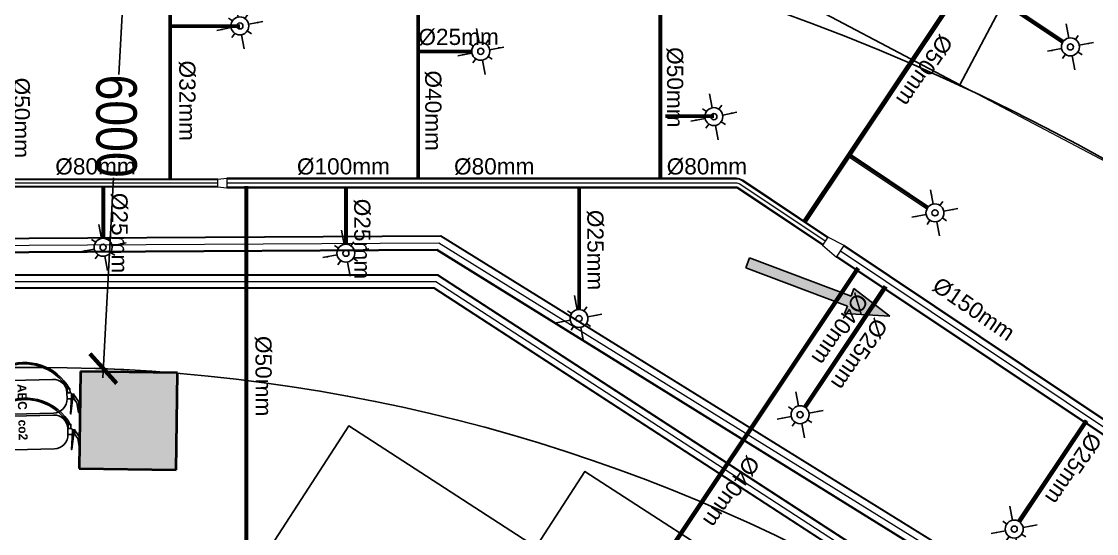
# Model space of a CAD drawing. Header units: inches. Extents: x 257070 to 799932, y -17980 to 269260.
# Drawn here: x 323676 to 336961, y 196120 to 202446 of the extents above; entities that cross this region are included whole.
import ezdxf

# ---------------------------------------------------------------- set-up
doc = ezdxf.new("R2010")
doc.units = ezdxf.units.IN
doc.header["$MEASUREMENT"] = 0
doc.header["$PDMODE"] = 99
doc.header["$PDSIZE"] = 100
doc.layers.add('0-AES-F-HYDRANT PIPE', color=7, linetype='Continuous', lineweight=15, true_color=0xf57247)
doc.layers.add('CORE - G', color=7, linetype='Continuous', lineweight=9, true_color=0xf4e08b)
for name, color, linetype in [('0-AES-F-SPRINKLER', 10, 'Continuous'), ('0-F-AES-FIRE EXTINGUISHER', 1, 'Continuous'), ('basement1_AP$0$A-_ROAD----_E-_-', 2, 'Continuous'), ('DSP_MISCELANEOUS', 252, 'Continuous'), ('RETAIL', 40, 'Continuous')]:
    doc.layers.add(name, color=color, linetype=linetype)
for name, color, linetype, lineweight in [('0-AES-F-SPRINKLER PIPE', 10, 'Continuous', 15), ('07--DIM-2', 2, 'Continuous', 25), ('E--CONCRETE-4', 4, 'Continuous', 40), ('E--CONCRETE-SHADE', 253, 'Continuous', 20)]:
    doc.layers.add(name, color=color, linetype=linetype, lineweight=lineweight)
doc.layers.add('CORE - H', color=7, linetype='Continuous', true_color=0x8f7ed5)
doc.styles.add('CG', font='GOTHICB.TTF')
doc.styles.get("Standard").update_dxf_attribs({"font": 'arial.ttf'})
doc.styles.add('TEXT style 75', font='ARIALN.TTF')
doc.dimstyles.new('75', dxfattribs={"dimscale": 1.5, "dimtxt": 200, "dimasz": 113, "dimexe": 113, "dimexo": 0, "dimgap": 25, "dimtad": 0, "dimdec": 0, "dimrnd": 5, "dimzin": 0, "dimdsep": 46, "dimtxsty": 'TEXT style 75', "dimblk": 'ARCHTICK', "dimcen": 0.09, "dimdle": 113, "dimclrd": 8, "dimclre": 8, "dimclrt": 256, "dimadec": 0, "dimazin": 0, "dimtfac": 1, "dimtdec": 0, "dimtofl": 0, "dimtmove": 1, "dimatfit": 3, "dimldrblk": 'OPEN90', "dimfxl": 0, "dimtolj": 1, "dimtzin": 0, "dimarcsym": 0})
doc.dimstyles.new('ISO-25', dxfattribs={"dimtxt": 2.5, "dimasz": 2.5, "dimexe": 1.25, "dimexo": 0.625, "dimtad": 1, "dimtxsty": 'Standard', "dimcen": 2.5, "dimadec": 0, "dimazin": 0, "dimtfac": 1, "dimtmove": 0, "dimatfit": 3, "dimfxl": 1, "dimarcsym": 0})

# ---------------------------------------------------------------- blocks, each defined once
blk = doc.blocks.new('_ArchTick')
at = {"color": 0, "linetype": 'ByBlock', "const_width": 0.15}
blk.add_lwpolyline([(-0.5, -0.5), (0.5, 0.5)], dxfattribs=at)
blk = doc.blocks.new('*D260')
at = {"layer": '07--DIM-2', "color": 251, "lineweight": -2, "ltscale": 1000, "transparency": 16777216}
for p, q in [((325013, 204262), (324881, 201792)), ((325303, 204134), (324894, 204156)), ((324681, 198045), (324813, 200516)), ((324984, 198142), (324575, 198164))]:
    blk.add_line(p, q, dxfattribs=at)
at = {"layer": 'DEFPOINTS', "color": 0, "ltscale": 1000, "transparency": 16777216}
for p in [(325007, 204150), (325303, 204134, 0), (324984, 198142, 0)]:
    blk.add_point(p, dxfattribs=at)
at = {"layer": '07--DIM-2', "color": 251, "lineweight": -2, "ltscale": 1000, "transparency": 16777216, "xscale": 350, "yscale": 350, "zscale": 350}
for p, rotation in [((325007, 204150), 86.94779553732829), ((324687, 198158), 266.9477955373283)]:
    blk.add_blockref('_ArchTick', p, dxfattribs=dict(at, rotation=rotation))
at = {"layer": '07--DIM-2', "ltscale": 1000, "transparency": 16777216, "insert": (324847, 201154), "char_height": 500, "attachment_point": 5, "rotation": 270, "style": 'TEXT style 75'}
blk.add_mtext('\\A1;6000', dxfattribs=at)
blk = doc.blocks.new('_Open90')
at = {"color": 0, "linetype": 'ByBlock', "lineweight": -2}
for p, q in [((-0.5, 0.5), (0, 0)), ((0, 0), (-1, 0)), ((0, 0), (-0.5, -0.5))]:
    blk.add_line(p, q, dxfattribs=at)
blk = doc.blocks.new('basement1_AP$0$AR-DIR-A')
h = blk.add_hatch()
h.set_pattern_fill('ANSI31', color=8)
h.paths.add_polyline_path([(158, -458), (26, -458), (26, -1800), (-74, -1800), (92, -2335), (258, -1800), (158, -1800)])
at = {"layer": 'DSP_MISCELANEOUS', "color": 8}
for p, q in [((158, -458), (26, -458)), ((26, -458), (26, -1800)), ((158, -458), (158, -1800)), ((26, -1800), (-74, -1800)), ((-74, -1800), (92, -2335)), ((258, -1800), (92, -2335)), ((158, -1800), (258, -1800))]:
    blk.add_line(p, q, dxfattribs=at)
blk = doc.blocks.new('A$C38B57D14')
at = {"color": 1}
for points in [[(331, 896), (325, 904), (325, 916), (402, 968), (508, 968), (508, 962), (412, 947), (356, 908), (345, 896), (331, 896)], [(356, 908), (519, 886), (518, 881), (345, 896)]]:
    blk.add_lwpolyline(points, dxfattribs=at)
blk.add_lwpolyline([(270, 858, 0.380099), (48, 245), (37, 237, -0.385151), (270, 877)], format="xyb", dxfattribs=at)
for points in [[(311, 851), (370, 851, -0.414214), (507, 714), (507, 42), (174, 42), (174, 714, -0.414214)], [(311, 851), (370, 851), (370, 882, 0.414214), (356, 896), (325, 896, 0.414214), (311, 882)], [(161, 42), (521, 42, -0.414214), (529, 34), (529, 0), (153, 0), (153, 34, -0.414214)]]:
    blk.add_lwpolyline(points, format="xyb", close=True, dxfattribs=at)
for points in [[(311, 882), (270, 882), (270, 856), (311, 856)], [(325, 896), (356, 896), (356, 921), (325, 921)], [(35, 235), (51, 247), (89, 211), (55, 187)]]:
    blk.add_lwpolyline(points, close=True, dxfattribs=at)
blk.add_circle((341, 908), 7.79, dxfattribs=at)
at = {"color": 7, "style": 'CG'}
blk.add_text('ABC', height=88.5, dxfattribs=at).set_placement((211, 364))
blk = doc.blocks.new('A$C1C2B0A82')
at = {"color": 1}
for points in [[(414, 1120), (407, 1130), (407, 1145), (503, 1209), (635, 1209), (636, 1202), (516, 1184), (446, 1135), (431, 1120), (414, 1120)], [(446, 1135), (649, 1108), (648, 1102), (431, 1120)]]:
    blk.add_lwpolyline(points, dxfattribs=at)
blk.add_lwpolyline([(338, 1073, 0.380099), (61, 306), (47, 296, -0.385151), (338, 1096)], format="xyb", dxfattribs=at)
for points in [[(389, 1064), (463, 1064, -0.414214), (634, 893), (634, 52), (218, 52), (218, 893, -0.414214)], [(389, 1064), (463, 1064), (463, 1103, 0.414214), (446, 1120), (407, 1120, 0.414214), (389, 1103)], [(201, 52), (651, 52, -0.414214), (661, 42), (661, 0), (191, 0), (191, 42, -0.414214)]]:
    blk.add_lwpolyline(points, format="xyb", close=True, dxfattribs=at)
for points in [[(389, 1103), (338, 1103), (338, 1070), (389, 1070)], [(407, 1120), (446, 1120), (446, 1151), (407, 1151)], [(44, 294), (64, 308), (111, 264), (69, 234)]]:
    blk.add_lwpolyline(points, close=True, dxfattribs=at)
blk.add_circle((426, 1135), 9.74, dxfattribs=at)
at = {"color": 7, "style": 'CG'}
blk.add_text('co2', height=110.6, dxfattribs=at).set_placement((264, 455))
blk = doc.blocks.new('*U603')
at = {"layer": '0-AES-F-SPRINKLER'}
for p, q in [((171672, 56809), (171672, 56871)), ((171562, 56699), (171500, 56699)), ((171783, 56699), (171845, 56699)), ((171672, 56588), (171672, 56526))]:
    blk.add_line(p, q, dxfattribs=at)
for radius in [111, 37.8]:
    blk.add_circle((171672, 56699), radius, dxfattribs=at)
at = {"layer": '0-AES-F-SPRINKLER PIPE'}
for points, override in [([(171468, 56903), (171594, 56777)], {"dimasz": 70, "dimtad": 0, "dimfxl": 13, "dimarcsym": 1}), ([(171877, 56903), (171751, 56777)], {"dimasz": 70, "dimtad": 0, "dimfxl": 13, "dimarcsym": 1}), ([(171468, 56494), (171594, 56620)], {"dimasz": 70, "dimtad": 0, "dimfxl": 13, "dimarcsym": 1}), ([(171877, 56494), (171751, 56620)], {"dimasz": 70, "dimgap": 0.625, "dimtad": 0, "dimfxl": 13, "dimarcsym": 1})]:
    blk.add_leader(points, dimstyle='ISO-25', override=override, dxfattribs=at)

msp = doc.modelspace()

# ---------------------------------------------------------------- hatches: boundary and pattern name
at = {"layer": 'E--CONCRETE-SHADE', "ltscale": 3.5}
h = msp.add_hatch(color=8, dxfattribs=at)
h.dxf.hatch_style = 1
h.paths.add_polyline_path([(325588, 196905.5), (325604.4, 198105.4), (324404.5, 198121.8), (324388.1, 196921.9)])

# ---------------------------------------------------------------- linework, layer by layer
at = {"layer": '0-AES-F-HYDRANT PIPE', "ltscale": 1000, "elevation": 0}
for points in [[(306840.7, 191586.1), (308460, 193208.8), (315044, 199725), (328859.6, 199803.4), (336324.1, 195175), (334636.2, 192429.8)], [(306847.6, 191578.8), (308467.1, 193201.7), (315048.1, 199715), (328856.8, 199793.3), (336310.3, 195171.7), (334627.7, 192435)], [(306903, 191520.1), (308524, 193144.5), (315081.5, 199634.5), (328834, 199712.5), (336199.5, 195145.5), (334558.9, 192477.3)], [(306946.9, 191473.6), (308580.9, 193087.3), (315114.9, 199554), (328811.2, 199631.7), (336088.7, 195119.3), (334490.2, 192519.6)], [(306954.1, 191466.5), (308588, 193080.2), (315119, 199544), (328808.4, 199621.6), (336074.9, 195116), (334481.6, 192524.8)]]:
    msp.add_lwpolyline(points, dxfattribs=at)
at = {"layer": '0-AES-F-SPRINKLER PIPE', "ltscale": 1000}
for points in [[(328560.8, 210994.7), (328560.8, 200497.2)], [(328563.8, 210994.3), (328563.8, 200497.2)], [(328576.3, 210993.6), (328576.3, 200497.2)], [(328588.8, 210994.3), (328588.8, 200497.2)], [(328591.8, 210994.7), (328591.8, 200497.2)], [(331552.2, 210768.2), (331552.2, 200497.2)], [(331555.2, 210767.8), (331555.2, 200497.2)], [(331567.7, 210767.1), (331567.7, 200497.2)], [(331580.2, 210767.8), (331580.2, 200497.2)], [(331583.2, 210768.2), (331583.2, 200497.2)], [(333332.5, 199973.7), (340549.8, 210774.6)], [(333335, 199972), (340552.3, 210772.9)], [(333348.3, 199963.2), (340565.6, 210764)], [(333361.6, 199954.3), (340578.9, 210755.1)], [(333364.1, 199952.6), (340581.4, 210753.5)], [(331635.4, 201294.3), (332232.9, 201294.3)], [(331635.4, 201291.3), (332232.9, 201291.3)], [(331635.4, 201278.8), (332232.9, 201278.8)], [(331635.4, 201266.3), (332232.9, 201266.3)], [(331635.4, 201263.3), (332232.9, 201263.3)]]:
    msp.add_lwpolyline(points, dxfattribs=at)
at = {"layer": '0-AES-F-SPRINKLER PIPE', "ltscale": 1000, "elevation": 0}
for points in [[(325495.3, 208006.8), (325495.3, 200487.7)], [(325498.3, 208006.5), (325498.3, 200487.7)], [(325510.8, 208005.8), (325510.8, 200487.7)], [(325523.3, 208006.5), (325523.3, 200487.7)], [(325526.3, 208006.8), (325526.3, 200487.7)], [(336558.2, 202209), (335392.4, 202988)], [(336537.1, 202177.4), (335371.3, 202956.4)], [(336538.4, 202180.1), (335372.9, 202958.9)], [(336546.3, 202194.1), (335381.8, 202972.2)], [(336556.2, 202206.7), (335390.7, 202985.5)], [(325495.3, 202406.7), (326374.6, 202406.7)], [(325495.3, 202403.7), (326374.6, 202403.7)], [(325495.3, 202391.2), (326374.6, 202391.2)], [(325495.3, 202378.7), (326374.6, 202378.7)], [(325495.3, 202375.7), (326374.6, 202375.7)], [(328591.8, 202092.8), (329241.6, 202092.8)], [(328591.8, 202089.8), (329241.2, 202089.8)], [(328591.8, 202077.3), (329240.5, 202077.3)], [(328591.8, 202064.8), (329241.2, 202064.8)], [(328591.8, 202061.8), (329241.6, 202061.8)], [(334863.3, 200126.5), (333907.2, 200765.4)], [(334864.5, 200129.3), (333908.9, 200767.9)], [(334872.5, 200143.3), (333917.8, 200781.2)], [(334882.3, 200155.9), (333926.6, 200794.5)], [(334884.4, 200158.1), (333928.3, 200797)], [(326103, 200497.2), (321169.9, 200497.2)], [(326103, 200489.2), (321169.9, 200489.2)], [(326213, 200509.2), (326213, 200389.2), (326103, 200401.2), (326103, 200497.2), (326213, 200509.2)], [(326103, 200449.2), (321169.9, 200449.2)], [(326103, 200409.2), (321169.9, 200409.2)], [(326103, 200401.2), (321169.9, 200401.2)], [(324669.5, 200401.2), (324669.5, 199765.8)], [(324672.5, 200401.2), (324672.5, 199766.2)], [(324685, 200401.2), (324685, 199766.9)], [(324697.5, 200401.2), (324697.5, 199766.2)], [(324700.5, 200401.2), (324700.5, 199765.8)], [(326436.3, 200410.7), (326436.3, 184223.5)], [(326439.3, 200410.7), (326439.3, 184223.5)], [(326451.8, 200410.7), (326451.8, 184223.5)], [(326464.3, 200410.7), (326464.3, 184223.5)], [(326467.3, 200410.7), (326467.3, 184223.5)], [(327669.1, 200401.2), (327669.1, 199692.8)], [(327672.1, 200401.2), (327672.1, 199693.2)], [(327684.6, 200401.2), (327684.6, 199693.9)], [(327697.1, 200401.2), (327697.1, 199693.2)], [(327700.1, 200401.2), (327700.1, 199692.8)], [(330549.9, 200401.2), (330549.9, 198885.9)], [(330552.9, 200401.2), (330552.9, 198886.3)], [(330565.4, 200401.2), (330565.4, 198887)], [(330577.9, 200401.2), (330577.9, 198886.3)], [(330580.9, 200401.2), (330580.9, 198885.9)], [(333640.7, 199782.2), (333574.1, 199682.4), (333747.8, 199536.2), (333842.3, 199677.6), (333640.7, 199782.2)], [(337747.9, 197055.7), (333836.7, 199669.3)], [(337753.5, 197064), (333842.3, 199677.6)], [(337659, 196922.7), (333747.8, 199536.2)], [(337664.6, 196931), (333753.4, 199544.6)], [(337706.3, 196993.4), (333795, 199606.9)], [(327836.4, 190183.1), (334002.3, 199410.7)], [(327838.8, 190181.4), (334004.8, 199409)], [(327852.2, 190172.6), (334018.1, 199400.1)], [(334850.5, 192290.2), (336277.1, 194471.9), (328821.8, 199316.3), (315415.7, 199316.3), (306829, 191074.6), (303983.4, 186350.6), (303275.8, 184167.9)], [(334842.1, 192295.7), (336263.2, 194469), (328818.8, 199306.3), (315419.7, 199306.3), (306836.9, 191068.3), (303992.6, 186346.4), (303285.6, 184165.6)], [(327865.5, 190163.7), (334031.4, 199391.2)], [(327867.9, 190162), (334033.9, 199389.5)], [(334779.1, 192336.9), (336158.9, 194447), (328796.5, 199231), (315450, 199231), (306896.3, 191020.9), (304061.5, 186315), (303359.1, 184148.3)], [(334716.1, 192378.1), (336054.6, 194425), (328774.2, 199155.7), (315480.3, 199155.7), (306955.6, 190973.5), (304130.4, 186283.6), (303432.6, 184130.9)], [(334707.7, 192383.6), (336040.7, 194422.1), (328771.2, 199145.7), (315484.3, 199145.7), (306963.5, 190967.2), (304139.6, 186279.4), (303442.4, 184128.6)], [(333342.8, 197688.7), (334341.8, 199183.8)], [(333345.5, 197687.5), (334344.3, 199182.1)], [(333359.5, 197679.6), (334357.6, 199173.3)], [(333372.2, 197669.7), (334370.9, 199164.4)], [(333374.4, 197667.6), (334373.4, 199162.7)], [(335988.5, 196275.3), (336823.8, 197525.3)], [(335991.3, 196274.1), (336826.3, 197523.7)], [(336005.2, 196266.1), (336839.6, 197514.8)], [(336017.9, 196256.3), (336852.9, 197505.9)], [(336020.1, 196254.2), (336855.4, 197504.2)]]:
    msp.add_lwpolyline(points, dxfattribs=at)
for points in [[(333640.7, 199782.2), (332588.1, 200485.6, 0.1483422), (332510.3, 200509.2), (326213, 200509.2)], [(333635.2, 199773.9), (332582.5, 200477.2, 0.1483422), (332510.3, 200499.2), (326213, 200499.2)], [(333607.4, 199732.3), (332554.8, 200435.7, 0.1483422), (332510.3, 200449.2), (326213, 200449.2)], [(333579.6, 199690.7), (332527, 200394.1, 0.1483422), (332510.3, 200399.2), (326213, 200399.2)], [(333574.1, 199682.4), (332521.4, 200385.8, 0.1483422), (332510.3, 200389.2), (326213, 200389.2)]]:
    msp.add_lwpolyline(points, format="xyb", dxfattribs=at)
at = {"layer": 'basement1_AP$0$A-_ROAD----_E-_-', "color": 8}
for radius, end in [(27129.2, 168.24385), (21129.2, 167.2963)]:
    msp.add_arc((323858.6, 177043.1, 0), radius, 45.21221, end, dxfattribs=at)
at = {"layer": 'CORE - G', "color": 8, "ltscale": 25, "elevation": 0}
msp.add_lwpolyline([(337702.2, 206262.1), (340044.8, 205023.4), (337614.1, 200426.4), (335271.4, 201665.2)], close=True, dxfattribs=at)
at = {"layer": 'CORE - H', "color": 8, "ltscale": 25, "elevation": 0}
for points in [[(324894.2, 193084.3), (327118.7, 191644.1), (329944.8, 196009.1), (327720.3, 197449.3)], [(330037.9, 191081.8), (327813.5, 192522), (330639.6, 196887), (332864.1, 195446.8)]]:
    msp.add_lwpolyline(points, close=True, dxfattribs=at)
at = {"layer": 'E--CONCRETE-4', "color": 8, "ltscale": 10}
for p, q in [((324404.5, 198121.8, 0), (324388.1, 196921.9, 0)), ((325604.4, 198105.4, 0), (324404.5, 198121.8, 0)), ((325588, 196905.5, 0), (325604.4, 198105.4, 0)), ((324388.1, 196921.9, 0), (325588, 196905.5, 0))]:
    msp.add_line(p, q, dxfattribs=at)
at = {"layer": 'RETAIL', "color": 8, "elevation": 0}
msp.add_lwpolyline([(335359.5, 207500.8), (337702.2, 206262.1), (335271.4, 201665.2), (332928.8, 202903.9)], close=True, dxfattribs=at)

# ---------------------------------------------------------------- block references
at = {"color": 51, "rotation": 271.496326849107}
msp.add_blockref('A$C1C2B0A82', (323174.8, 197778.2, 0), dxfattribs=at)
at = {"layer": '0-AES-F-SPRINKLER', "color": 7, "rotation": 325.7664830132082}
for p in [(152547.4, 252092.9, 0), (155524.1, 251779, 0), (162811.3, 251834.1, 0), (158405, 250972, 0), (161137.5, 249783.3, 0), (150857.8, 249357.7, 0), (153857.4, 249284.7, 0), (156738.3, 248477.8, 0), (159470.7, 247289, 0), (162116.5, 245875.6, 0)]:
    msp.add_blockref('*U603', p, dxfattribs=at)
at = {"layer": '0-F-AES-FIRE EXTINGUISHER', "color": 7, "xscale": 1.25, "yscale": 1.25, "zscale": 1.25, "rotation": 271.496326849107}
msp.add_blockref('A$C38B57D14', (323163.3, 198218.3, 0), dxfattribs=at)
at = {"layer": 'DSP_MISCELANEOUS', "color": 8, "rotation": 69.47958540957886}
msp.add_blockref('basement1_AP$0$AR-DIR-A', (332187.6, 199537.4, 0), dxfattribs=at)

# ---------------------------------------------------------------- texts
at = {"layer": '0-AES-F-SPRINKLER PIPE', "color": 7, "linetype": 'Continuous', "lineweight": -3, "ltscale": 0.9, "char_height": 200, "width": 685.774, "attachment_point": 2}
for s, insert, rotation in [('%%C25mm', (329077.3, 202356.7, 0), 0.1922), ('%%C50mm', (334919.1, 201782.9, 0), 235.58695), ('%%C50mm', (331853.8, 201633.5, 0), 270.1922), ('%%C32mm', (325826.8, 201467.8, 0), 270.1922), ('%%C40mm', (328866.1, 201345), 270.1922), ('%%C50mm', (323779.8, 201256.4), 270.1922), ('%%C80mm', (324590.2, 200757.5, 0), 0.1922), ('%%C100mm', (327654.1, 200757.5, 0), 0.1922), ('%%C80mm', (329517.7, 200757.5, 0), 0.1922), ('%%C80mm', (332145.4, 200757.5, 0), 0.1922), ('%%C25mm', (324989.1, 199833.2, 0), 270.1922), ('%%C25mm', (327988.7, 199760.3, 0), 270.1922), ('%%C25mm', (330869.6, 199622.6, 0), 270.1922), ('%%C150mm', (335501.8, 198978.6, 0), 325.58695), ('%%C40mm', (333875.1, 198586.7, 0), 235.58695), ('%%C25mm', (334113.7, 198277.2, 0), 235.58695), ('%%C50mm', (326767.8, 198064.9, 0), 270.1922), ('%%C25mm', (336759.4, 196863.7, 0), 235.58695), ('%%C40mm', (332533.7, 196579.1, 0), 235.58695)]:
    msp.add_mtext(s, dxfattribs=dict(at, insert=insert, rotation=rotation))

# ---------------------------------------------------------------- dimensions: what is measured, and where the dimension line sits
at = {"layer": '07--DIM-2', "color": 8, "ltscale": 1000}
dim = msp.add_aligned_dim(p1=(324983.7, 198142.3, 0), p2=(325303.2, 204133.8, 0), distance=296.8, dimstyle='75', override={"dimscale": 1, "dimtxt": 500, "dimasz": 350, "dimclrd": 251, "dimclre": 251}, dxfattribs=at)
dim.commit()
dim.dimension.update_dxf_attribs({"geometry": '*D260', "text_midpoint": (324847.1, 201153.8), "text_rotation": 270})

doc.saveas('drawing.dxf')
